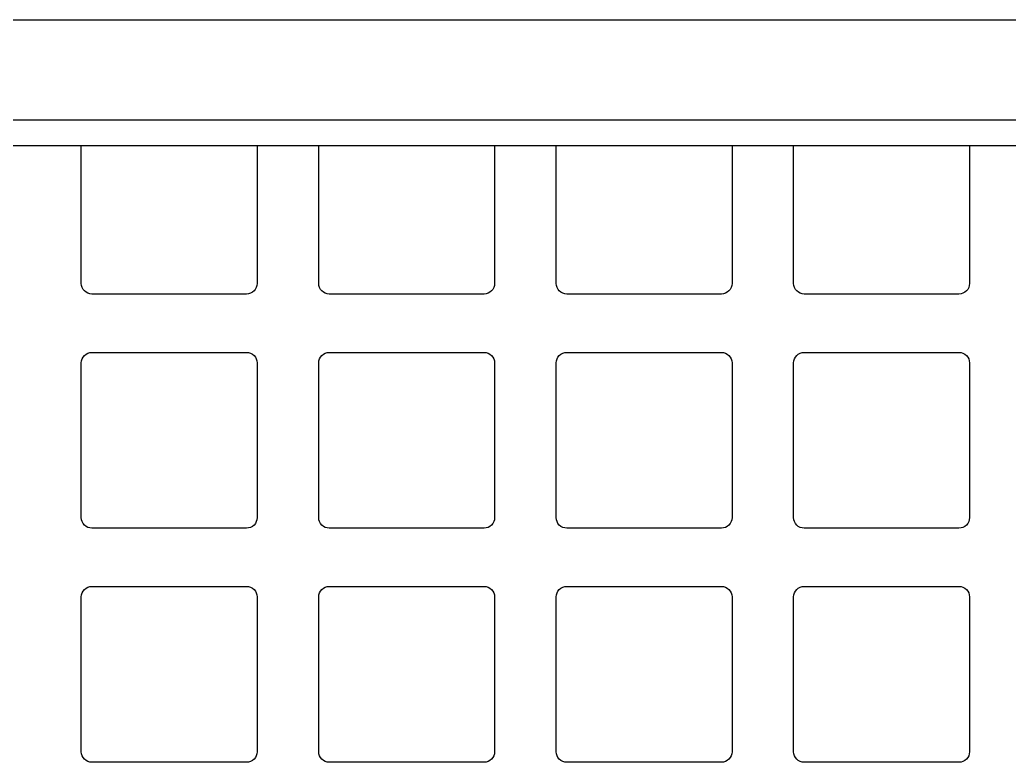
# Model space of a CAD drawing. Header units: millimetres. Extents: x -25459 to 1045457, y -66278 to 462905.
# Drawn here: x 653120 to 653521.1, y 33870.9 to 34171.9 of the extents above; entities that cross this region are included whole.
import ezdxf
from ezdxf.enums import TextEntityAlignment as Align

# ---------------------------------------------------------------- set-up
doc = ezdxf.new("R2010")
doc.units = ezdxf.units.MM
doc.styles.add('ISOCPEUR', font='isocpeui.ttf', dxfattribs={"height": 250})

# ---------------------------------------------------------------- blocks, each defined once
blk = doc.blocks.new('SE2600 ОПЕРАТОР PRO')
at = {"color": 7}
for p, q in [((16273.8, 3000), (722, 3000)), ((16273.8, 2963.6), (722, 2963.6))]:
    blk.add_line(p, q, dxfattribs=at)
for points in [[(8660.4, 2963.6), (8660.4, 2767.5, -0.414214), (8645.4, 2752.6), (8425.2, 2752.6, -0.414214), (8410.2, 2767.5), (8410.2, 2963.6)], [(8998.4, 2963.6), (8998.4, 2767.5, -0.414214), (8983.4, 2752.6), (8763.1, 2752.6, -0.414214), (8748.1, 2767.5), (8748.1, 2963.6)], [(9336.3, 2963.6), (9336.3, 2767.5, -0.414214), (9321.3, 2752.6), (9101.1, 2752.6, -0.414214), (9086.1, 2767.5), (9086.1, 2963.6)], [(9674.3, 2963.6), (9674.3, 2767.5, -0.414214), (9659.3, 2752.6), (9439, 2752.6, -0.414214), (9424, 2767.5), (9424, 2963.6)]]:
    blk.add_lwpolyline(points, format="xyb", dxfattribs=at)
for points in [[(8410.2, 2654.5, -0.414214), (8425.2, 2669.5), (8645.4, 2669.5, -0.414214), (8660.4, 2654.5), (8660.4, 2434.3, -0.414214), (8645.4, 2419.3), (8425.2, 2419.3, -0.414214), (8410.2, 2434.3)], [(8748.1, 2654.5, -0.414214), (8763.1, 2669.5), (8983.4, 2669.5, -0.414214), (8998.4, 2654.5), (8998.4, 2434.3, -0.414214), (8983.4, 2419.3), (8763.1, 2419.3, -0.414214), (8748.1, 2434.3)], [(9086.1, 2654.5, -0.414214), (9101.1, 2669.5), (9321.3, 2669.5, -0.414214), (9336.3, 2654.5), (9336.3, 2434.3, -0.414214), (9321.3, 2419.3), (9101.1, 2419.3, -0.414214), (9086.1, 2434.3)], [(9424, 2654.5, -0.414214), (9439, 2669.5), (9659.3, 2669.5, -0.414214), (9674.3, 2654.5), (9674.3, 2434.3, -0.414214), (9659.3, 2419.3), (9439, 2419.3, -0.414214), (9424, 2434.3)], [(8410.2, 2321.3, -0.414214), (8425.2, 2336.3), (8645.4, 2336.3, -0.414214), (8660.4, 2321.3), (8660.4, 2101.1, -0.414214), (8645.4, 2086.1), (8425.2, 2086.1, -0.414214), (8410.2, 2101.1)], [(8748.1, 2321.3, -0.414214), (8763.1, 2336.3), (8983.4, 2336.3, -0.414214), (8998.4, 2321.3), (8998.4, 2101.1, -0.414214), (8983.4, 2086.1), (8763.1, 2086.1, -0.414214), (8748.1, 2101.1)], [(9086.1, 2321.3, -0.414214), (9101.1, 2336.3), (9321.3, 2336.3, -0.414214), (9336.3, 2321.3), (9336.3, 2101.1, -0.414214), (9321.3, 2086.1), (9101.1, 2086.1, -0.414214), (9086.1, 2101.1)], [(9424, 2321.3, -0.414214), (9439, 2336.3), (9659.3, 2336.3, -0.414214), (9674.3, 2321.3), (9674.3, 2101.1, -0.414214), (9659.3, 2086.1), (9439, 2086.1, -0.414214), (9424, 2101.1)]]:
    blk.add_lwpolyline(points, format="xyb", close=True, dxfattribs=at)
blk = doc.blocks.new('*U69')
at = {"color": 0, "linetype": 'ByBlock', "lineweight": -2}
blk.add_line((174.5, -22.225), (625.5, -22.225), dxfattribs=at)
at = {"color": 0, "lineweight": -2, "style": 'ISOCPEUR', "oblique": 15, "flags": 8}
blk.add_attdef('НАИМЕНОВАНИЕ', text='', height=25, dxfattribs=at).set_placement((750, 10.425), align=Align.MIDDLE_LEFT)

msp = doc.modelspace()

# ---------------------------------------------------------------- block references
at = {"xscale": 10, "yscale": 10, "zscale": 10}
msp.add_blockref('*U69', (649180.62, 34394.183), dxfattribs=at)
at = {"color": 252, "lineweight": 0, "xscale": 0.28485, "yscale": 0.28485, "zscale": 0.28485}
msp.add_blockref('SE2600 ОПЕРАТОР PRO', (650749.3, 33276.644), dxfattribs=at)

doc.saveas('drawing.dxf')
